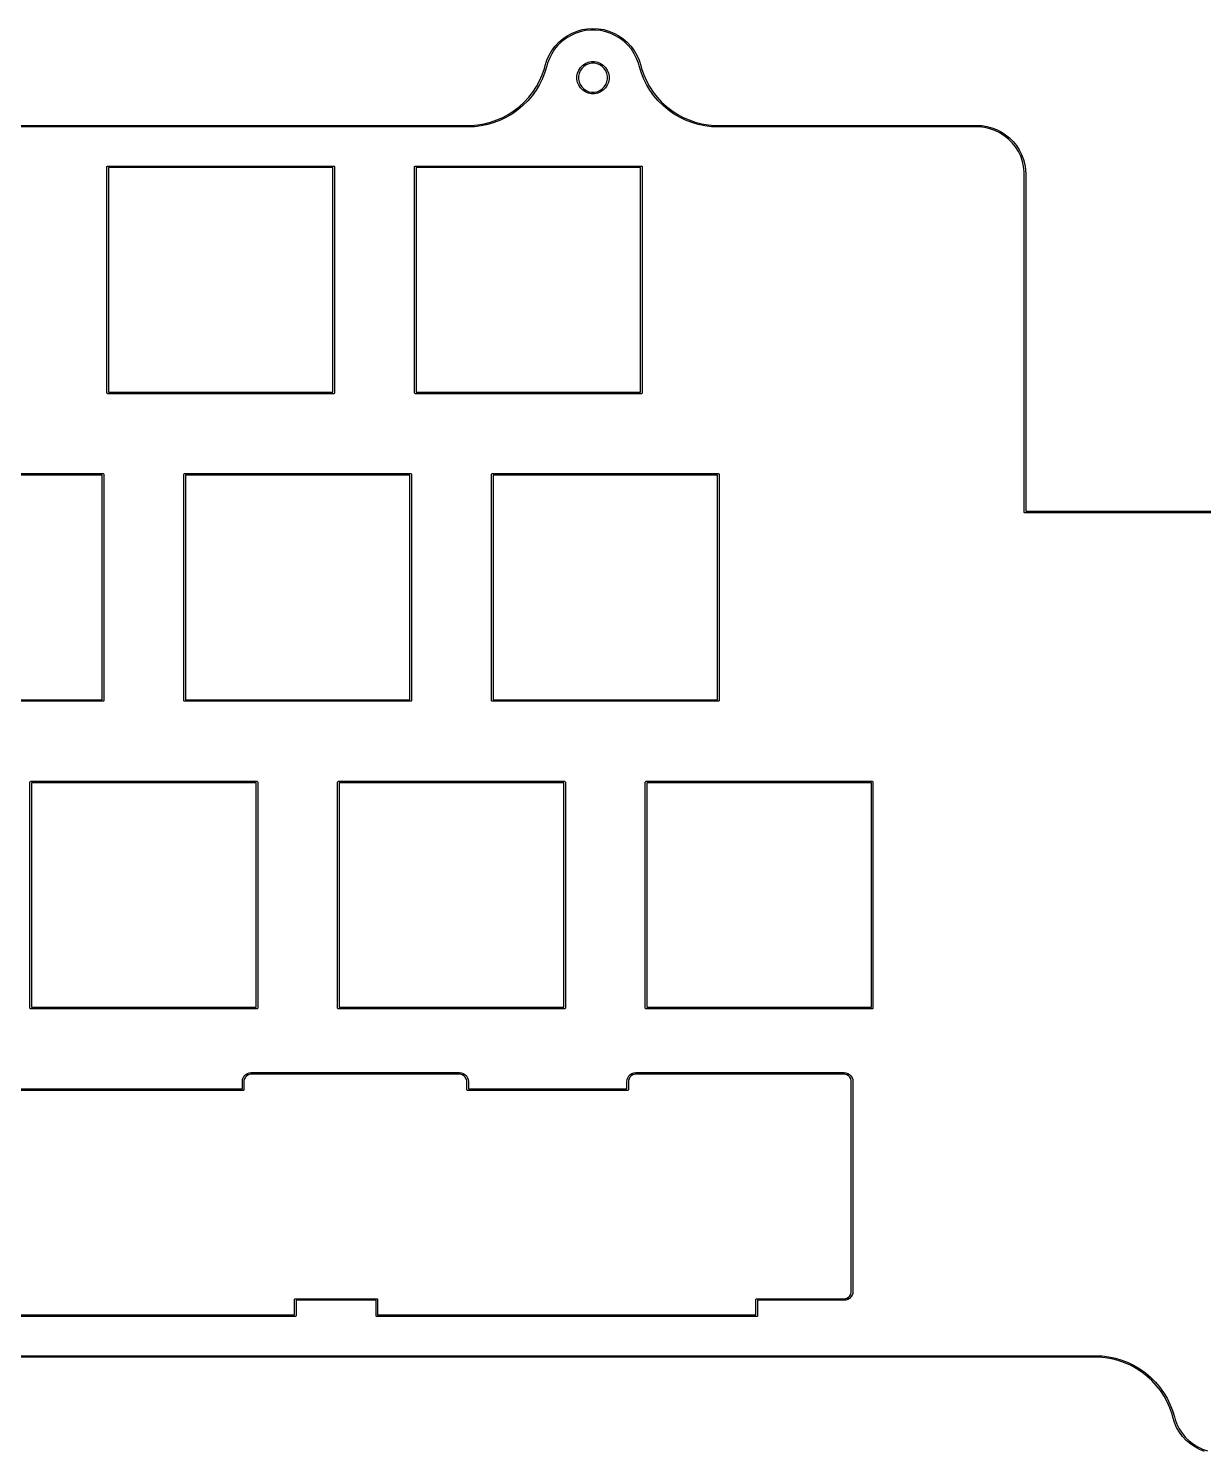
# Model space of a CAD drawing. Header units: millimetres. Extents: x 407 to 722, y -210 to -122.
# Drawn here: x 490.5 to 563.3, y -210.1 to -122 of the extents above; entities that cross this region are included whole.
import ezdxf

# ---------------------------------------------------------------- set-up
doc = ezdxf.new("R2010")
doc.units = ezdxf.units.MM
doc.layers.add('Edge.Cuts', color=52, linetype='CONTINUOUS', true_color=0xc2c200)

msp = doc.modelspace()

# ---------------------------------------------------------------- linework, layer by layer
at = {"layer": 'Edge.Cuts', "linetype": 'CONTINUOUS'}
for p, q in [((523.631015, -122.604388), (523.906596, -122.414175)), ((524.097113, -122.414779), (523.82045, -122.584104)), ((523.906596, -122.414175), (524.201368, -122.255317)), ((524.390671, -122.276803), (524.097113, -122.414779)), ((524.201368, -122.255317), (524.511778, -122.129731)), ((524.697585, -122.171839), (524.390671, -122.276803)), ((524.511778, -122.129731), (524.834085, -122.038929)), ((525.014156, -122.101152), (524.697585, -122.171839)), ((524.834085, -122.038929), (525.164403, -121.984006)), ((525.336567, -122.065594), (525.014156, -122.101152)), ((525.164403, -121.984006), (525.498751, -121.965625)), ((525.660934, -122.065594), (525.336567, -122.065594)), ((525.498751, -121.965625), (525.833098, -121.984006)), ((525.983345, -122.101152), (525.660934, -122.065594)), ((525.833098, -121.984006), (526.163416, -122.038929)), ((526.299916, -122.171839), (525.983345, -122.101152)), ((526.163416, -122.038929), (526.485723, -122.129731)), ((526.60683, -122.276803), (526.299916, -122.171839)), ((526.485723, -122.129731), (526.796133, -122.255317)), ((526.900388, -122.414779), (526.60683, -122.276803)), ((526.796133, -122.255317), (527.090905, -122.414175)), ((527.177051, -122.584104), (526.900388, -122.414779)), ((527.090905, -122.414175), (527.366486, -122.604388)), ((522.782743, -123.627891), (522.951238, -123.33852)), ((523.123917, -123.258026), (522.945558, -123.528953)), ((522.951238, -123.33852), (523.150439, -123.069363)), ((523.330901, -123.008284), (523.123917, -123.258026)), ((523.150439, -123.069363), (523.377946, -122.823665)), ((523.564016, -122.782737), (523.330901, -123.008284)), ((523.377946, -122.823665), (523.631015, -122.604388)), ((523.82045, -122.584104), (523.564016, -122.782737)), ((527.433485, -122.782737), (527.177051, -122.584104)), ((527.366486, -122.604388), (527.619555, -122.823665)), ((527.6666, -123.008284), (527.433485, -122.782737)), ((527.619555, -122.823665), (527.847062, -123.069363)), ((527.873584, -123.258026), (527.6666, -123.008284)), ((527.847062, -123.069363), (528.046263, -123.33852)), ((528.051943, -123.528953), (527.873584, -123.258026)), ((528.046263, -123.33852), (528.214758, -123.627891)), ((522.494627, -124.450667), (522.545601, -124.253125)), ((522.545601, -124.253125), (522.646985, -123.933989)), ((522.682941, -124.121084), (522.642425, -124.278124)), ((522.646985, -123.933989), (522.782743, -123.627891)), ((522.797972, -123.8178), (522.682941, -124.121084)), ((522.945558, -123.528953), (522.797972, -123.8178)), ((524.725741, -124.381232), (524.864358, -124.242615)), ((524.864358, -124.242615), (525.027354, -124.133704)), ((525.072441, -124.218055), (524.925034, -124.316549)), ((525.027354, -124.133704), (525.208466, -124.058685)), ((525.236231, -124.150211), (525.072441, -124.218055)), ((525.208466, -124.058685), (525.400734, -124.02044)), ((525.410109, -124.115625), (525.236231, -124.150211)), ((525.400734, -124.02044), (525.596768, -124.02044)), ((525.587393, -124.115625), (525.410109, -124.115625)), ((525.761271, -124.150211), (525.587393, -124.115625)), ((525.596768, -124.02044), (525.789036, -124.058685)), ((525.925061, -124.218055), (525.761271, -124.150211)), ((525.789036, -124.058685), (525.970148, -124.133704)), ((526.072468, -124.316549), (525.925061, -124.218055)), ((525.970148, -124.133704), (526.133144, -124.242615)), ((526.133144, -124.242615), (526.271761, -124.381232)), ((528.199529, -123.8178), (528.051943, -123.528953)), ((528.31456, -124.121084), (528.199529, -123.8178)), ((528.214758, -123.627891), (528.350516, -123.933989)), ((528.355076, -124.278124), (528.31456, -124.121084)), ((528.350516, -123.933989), (528.4519, -124.253125)), ((528.4519, -124.253125), (528.451899, -124.253125)), ((528.451899, -124.253125), (528.4519, -124.253126)), ((528.4519, -124.253126), (528.502873, -124.450668)), ((522.369132, -125.063027), (522.184997, -125.435959)), ((522.195034, -125.208991), (522.360457, -124.836003)), ((522.360457, -124.836003), (522.494627, -124.450667)), ((522.521953, -124.676208), (522.369132, -125.063027)), ((522.642425, -124.278125), (522.521953, -124.676208)), ((522.642425, -124.278124), (522.642425, -124.278125)), ((524.503566, -124.917608), (524.541811, -124.72534)), ((524.503566, -124.926983), (524.503566, -124.917608)), ((524.503566, -125.113642), (524.503566, -124.926983)), ((524.541811, -125.30591), (524.503566, -125.113642)), ((524.541811, -124.72534), (524.61683, -124.544228)), ((524.633337, -124.753105), (524.598751, -124.926983)), ((524.598751, -124.926983), (524.598751, -125.104267)), ((524.598751, -125.104267), (524.633337, -125.278145)), ((524.61683, -124.544228), (524.725741, -124.381232)), ((524.701181, -124.589315), (524.633337, -124.753105)), ((524.799675, -124.441908), (524.701181, -124.589315)), ((524.925034, -124.316549), (524.799675, -124.441908)), ((526.197827, -124.441908), (526.072468, -124.316549)), ((526.296321, -124.589315), (526.197827, -124.441908)), ((526.271761, -124.381232), (526.380672, -124.544228)), ((526.364165, -124.753105), (526.296321, -124.589315)), ((526.398751, -124.926983), (526.364165, -124.753105)), ((526.364165, -125.278145), (526.398751, -125.104267)), ((526.380672, -124.544228), (526.455691, -124.72534)), ((526.398751, -125.104267), (526.398751, -124.926983)), ((526.455691, -124.72534), (526.493936, -124.917608)), ((526.493936, -125.113642), (526.455691, -125.30591)), ((526.493936, -124.917608), (526.493936, -125.113642)), ((528.475545, -124.676209), (528.355076, -124.278124)), ((528.628364, -125.063031), (528.475545, -124.676209)), ((528.502873, -124.450668), (528.637039, -124.836006)), ((528.812497, -125.435964), (528.628364, -125.063031)), ((528.637039, -124.836006), (528.802461, -125.208996)), ((521.523474, -126.22909), (521.775118, -125.907905)), ((521.970799, -125.792474), (521.727989, -126.130153)), ((521.775118, -125.907905), (521.999479, -125.567101)), ((522.184997, -125.435959), (521.970799, -125.792474)), ((521.999479, -125.567101), (522.195034, -125.208991)), ((524.61683, -125.487022), (524.541811, -125.30591)), ((524.725741, -125.650018), (524.61683, -125.487022)), ((524.633337, -125.278145), (524.701181, -125.441935)), ((524.701181, -125.441935), (524.799675, -125.589342)), ((524.864358, -125.788635), (524.725741, -125.650018)), ((524.799675, -125.589342), (524.925034, -125.714701)), ((525.027354, -125.897546), (524.864358, -125.788635)), ((524.925034, -125.714701), (525.072441, -125.813195)), ((525.208466, -125.972565), (525.027354, -125.897546)), ((525.072441, -125.813195), (525.236231, -125.881039)), ((525.400734, -126.01081), (525.208466, -125.972565)), ((525.236231, -125.881039), (525.410109, -125.915625)), ((525.596768, -126.01081), (525.400734, -126.01081)), ((525.410109, -125.915625), (525.587393, -125.915625)), ((525.587393, -125.915625), (525.761271, -125.881039)), ((525.789036, -125.972565), (525.596768, -126.01081)), ((525.761271, -125.881039), (525.925061, -125.813195)), ((525.970148, -125.897546), (525.789036, -125.972565)), ((525.925061, -125.813195), (526.072468, -125.714701)), ((526.133144, -125.788635), (525.970148, -125.897546)), ((526.072468, -125.714701), (526.197827, -125.589342)), ((526.271761, -125.650018), (526.133144, -125.788635)), ((526.197827, -125.589342), (526.296321, -125.441935)), ((526.380672, -125.487022), (526.271761, -125.650018)), ((526.296321, -125.441935), (526.364165, -125.278145)), ((526.455691, -125.30591), (526.380672, -125.487022)), ((528.802461, -125.208996), (528.998014, -125.567108)), ((529.026694, -125.792481), (528.812497, -125.435964)), ((528.998014, -125.567108), (529.222374, -125.907913)), ((529.269502, -126.130162), (529.026694, -125.792481)), ((529.222374, -125.907913), (529.474018, -126.2291)), ((520.622762, -127.053903), (520.945335, -126.804039)), ((521.163309, -126.739987), (520.845268, -127.008005)), ((520.945335, -126.804039), (521.246252, -126.528479)), ((521.458216, -126.446706), (521.163309, -126.739987)), ((521.246252, -126.528479), (521.523474, -126.22909)), ((521.727989, -126.130153), (521.458216, -126.446706)), ((529.539275, -126.446716), (529.269502, -126.130162)), ((529.474018, -126.2291), (529.751239, -126.528489)), ((529.834183, -126.739998), (529.539275, -126.446716)), ((529.751239, -126.528489), (530.052157, -126.804051)), ((530.152224, -127.008016), (529.834183, -126.739998)), ((530.052157, -126.804051), (530.37473, -127.053915)), ((518.765939, -127.865157), (519.161567, -127.765339)), ((519.386953, -127.793912), (518.988209, -127.91218)), ((519.161567, -127.765339), (519.547638, -127.633303)), ((519.774611, -127.643233), (519.386953, -127.793912)), ((519.547638, -127.633303), (519.921536, -127.469946)), ((520.148556, -127.461165), (519.774611, -127.643233)), ((519.921536, -127.469946), (520.280723, -127.276375)), ((520.50625, -127.248942), (520.148556, -127.461165)), ((520.280723, -127.276375), (520.622762, -127.053903)), ((520.845268, -127.008005), (520.50625, -127.248942)), ((530.491242, -127.248954), (530.152224, -127.008016)), ((530.37473, -127.053915), (530.71677, -127.276387)), ((530.848938, -127.461177), (530.491242, -127.248954)), ((530.71677, -127.276387), (531.075958, -127.469957)), ((531.222884, -127.643244), (530.848938, -127.461177)), ((531.075958, -127.469957), (531.449857, -127.633314)), ((531.610544, -127.793923), (531.222884, -127.643244)), ((531.449857, -127.633314), (531.83593, -127.765348)), ((532.009289, -127.912189), (531.610544, -127.793923)), ((531.83593, -127.765348), (532.231559, -127.865164)), ((417.939717, -127.965625), (517.752784, -127.965625)), ((517.752784, -128.065625), (417.939718, -128.065625)), ((517.752784, -127.965625), (517.956797, -127.965655)), ((518.168344, -128.048499), (517.752784, -128.065625)), ((517.956797, -127.965655), (518.363439, -127.93208)), ((518.581086, -127.997235), (518.168344, -128.048499)), ((518.363439, -127.93208), (518.765939, -127.865157)), ((518.988209, -127.91218), (518.581086, -127.997235)), ((532.416413, -127.997241), (532.009289, -127.912189)), ((532.231559, -127.865164), (532.63406, -127.932085)), ((532.829156, -128.048502), (532.416413, -127.997241)), ((532.63406, -127.932085), (533.040703, -127.965657)), ((533.244716, -128.065624), (532.829156, -128.048502)), ((533.040703, -127.965657), (533.244716, -127.965625)), ((533.244716, -127.965625), (533.244717, -127.965625)), ((533.244717, -128.065625), (533.244716, -128.065624)), ((533.244717, -127.965625), (549.25374, -127.965625)), ((533.244718, -128.065625), (533.244717, -128.065625)), ((549.25374, -128.065625), (533.244718, -128.065625)), ((549.25374, -127.965625), (549.572553, -127.982326)), ((549.253741, -128.065625), (549.25374, -128.065624)), ((549.25374, -128.065624), (549.25374, -128.065625)), ((549.419411, -128.065621), (549.253741, -128.065625)), ((549.748667, -128.102712), (549.419411, -128.065621)), ((549.572553, -127.982326), (549.887876, -128.032261)), ((550.071701, -128.176436), (549.748667, -128.102712)), ((549.887876, -128.032261), (550.196251, -128.114884)), ((550.384448, -128.285865), (550.071701, -128.176436)), ((550.196251, -128.114884), (550.494299, -128.229289)), ((550.682976, -128.429625), (550.384448, -128.285865)), ((550.494299, -128.229289), (550.778756, -128.374224)), ((550.96353, -128.605905), (550.682976, -128.429625)), ((550.778756, -128.374224), (551.046505, -128.548099)), ((551.222582, -128.812491), (550.96353, -128.605905)), ((551.046505, -128.548099), (551.294611, -128.749009)), ((551.456874, -129.046783), (551.222582, -128.812491)), ((551.294611, -128.749009), (551.520356, -128.974754)), ((551.66346, -129.305835), (551.456874, -129.046783)), ((551.520356, -128.974754), (551.721266, -129.22286)), ((551.83974, -129.586389), (551.66346, -129.305835)), ((551.721266, -129.22286), (551.895141, -129.490609)), ((551.895141, -129.490609), (552.040076, -129.775066)), ((551.9835, -129.884917), (551.83974, -129.586389)), ((552.092929, -130.197664), (551.9835, -129.884917)), ((552.040076, -129.775066), (552.154481, -130.073114)), ((552.166653, -130.520698), (552.092929, -130.197664)), ((552.154481, -130.073114), (552.237104, -130.381489)), ((552.237104, -130.381489), (552.287039, -130.696812)), ((495.398748, -130.535625), (495.402554, -130.516491)), ((495.398748, -144.535627), (495.398748, -130.535625)), ((495.402554, -130.516491), (495.429614, -130.489431)), ((495.429614, -130.489431), (495.448748, -130.485625)), ((495.448748, -130.485625), (509.448748, -130.485625)), ((495.498748, -130.585625), (495.498748, -144.485627)), ((509.398748, -130.585625), (495.498748, -130.585625)), ((509.398748, -144.485627), (509.398748, -130.585625)), ((509.448748, -130.485625), (509.467882, -130.489431)), ((509.467882, -130.489431), (509.494942, -130.516491)), ((509.494942, -130.516491), (509.498748, -130.535625)), ((509.498748, -130.535625), (509.498748, -144.535627)), ((514.448743, -130.535625), (514.452549, -130.516491)), ((514.448743, -144.535627), (514.448743, -130.535625)), ((514.452549, -130.516491), (514.479609, -130.489431)), ((514.479609, -130.489431), (514.498743, -130.485625)), ((514.498743, -130.485625), (528.498751, -130.485625)), ((514.548743, -130.585625), (514.548743, -144.485627)), ((528.448751, -130.585625), (514.548743, -130.585625)), ((528.448751, -144.485627), (528.448751, -130.585625)), ((528.498751, -130.485625), (528.517885, -130.489431)), ((528.517885, -130.489431), (528.544945, -130.516491)), ((528.544945, -130.516491), (528.548751, -130.535625)), ((528.548751, -130.535625), (528.548751, -144.535627)), ((552.203744, -130.849954), (552.166653, -130.520698)), ((552.20374, -131.015624), (552.203744, -130.849954)), ((552.20374, -131.015625), (552.20374, -131.015624)), ((552.20374, -151.916925), (552.20374, -131.015625)), ((552.287039, -130.696812), (552.303739, -131.015624)), ((552.303739, -131.015624), (552.30374, -131.015625)), ((552.30374, -131.015625), (552.30374, -151.866925)), ((495.402554, -144.554761), (495.398748, -144.535627)), ((495.498748, -144.485627), (509.398748, -144.485627)), ((509.498748, -144.535627), (509.494942, -144.554761)), ((514.452549, -144.554761), (514.448743, -144.535627)), ((514.548743, -144.485627), (528.448751, -144.485627)), ((528.548751, -144.535627), (528.544945, -144.554761)), ((495.429614, -144.581821), (495.402554, -144.554761)), ((495.448748, -144.585627), (495.429614, -144.581821)), ((509.448748, -144.585627), (495.448748, -144.585627)), ((509.467882, -144.581821), (509.448748, -144.585627)), ((509.494942, -144.554761), (509.467882, -144.581821)), ((514.479609, -144.581821), (514.452549, -144.554761)), ((514.498743, -144.585627), (514.479609, -144.581821)), ((528.498751, -144.585627), (514.498743, -144.585627)), ((528.517885, -144.581821), (528.498751, -144.585627)), ((528.544945, -144.554761), (528.517885, -144.581821)), ((481.161242, -149.535626), (495.161242, -149.535626)), ((495.111242, -149.635626), (481.211242, -149.635626)), ((495.111242, -163.535626), (495.111242, -149.635626)), ((495.161242, -149.535626), (495.180376, -149.539432)), ((495.180376, -149.539432), (495.207436, -149.566492)), ((495.207436, -149.566492), (495.211242, -149.585626)), ((495.211242, -149.585626), (495.211242, -163.585626)), ((500.161245, -149.585626), (500.165051, -149.566492)), ((500.161245, -163.585626), (500.161245, -149.585626)), ((500.165051, -149.566492), (500.192111, -149.539432)), ((500.192111, -149.539432), (500.211245, -149.535626)), ((500.211245, -149.535626), (514.211245, -149.535626)), ((500.261245, -149.635626), (500.261245, -163.535626)), ((514.161245, -149.635626), (500.261245, -149.635626)), ((514.161245, -163.535626), (514.161245, -149.635626)), ((514.211245, -149.535626), (514.230379, -149.539432)), ((514.230379, -149.539432), (514.257439, -149.566492)), ((514.257439, -149.566492), (514.261245, -149.585626)), ((514.261245, -149.585626), (514.261245, -163.585626)), ((519.211248, -149.585626), (519.215054, -149.566492)), ((519.211248, -163.585626), (519.211248, -149.585626)), ((519.215054, -149.566492), (519.242114, -149.539432)), ((519.242114, -149.539432), (519.261248, -149.535626)), ((519.261248, -149.535626), (533.261248, -149.535626)), ((519.311248, -149.635626), (519.311248, -163.535626)), ((533.211248, -149.635626), (519.311248, -149.635626)), ((533.211248, -163.535626), (533.211248, -149.635626)), ((533.261248, -149.535626), (533.280382, -149.539432)), ((533.280382, -149.539432), (533.307442, -149.566492)), ((533.307442, -149.566492), (533.311248, -149.585626)), ((533.311248, -149.585626), (533.311248, -163.585626)), ((552.207546, -151.936059), (552.20374, -151.916925)), ((552.234606, -151.963119), (552.207546, -151.936059)), ((552.25374, -151.966925), (552.234606, -151.963119)), ((570.75374, -151.966925), (552.25374, -151.966925)), ((552.30374, -151.866925), (570.70374, -151.866925)), ((495.161242, -163.635626), (481.161242, -163.635626)), ((481.211242, -163.535626), (495.111242, -163.535626)), ((495.180376, -163.63182), (495.161242, -163.635626)), ((495.207436, -163.60476), (495.180376, -163.63182)), ((495.211242, -163.585626), (495.207436, -163.60476)), ((500.165051, -163.60476), (500.161245, -163.585626)), ((500.192111, -163.63182), (500.165051, -163.60476)), ((500.211245, -163.635626), (500.192111, -163.63182)), ((514.211245, -163.635626), (500.211245, -163.635626)), ((500.261245, -163.535626), (514.161245, -163.535626)), ((514.230379, -163.63182), (514.211245, -163.635626)), ((514.257439, -163.60476), (514.230379, -163.63182)), ((514.261245, -163.585626), (514.257439, -163.60476)), ((519.215054, -163.60476), (519.211248, -163.585626)), ((519.242114, -163.63182), (519.215054, -163.60476)), ((519.261248, -163.635626), (519.242114, -163.63182)), ((533.261248, -163.635626), (519.261248, -163.635626)), ((519.311248, -163.535626), (533.211248, -163.535626)), ((533.280382, -163.63182), (533.261248, -163.635626)), ((533.307442, -163.60476), (533.280382, -163.63182)), ((533.311248, -163.585626), (533.307442, -163.60476)), ((490.636243, -168.635625), (490.640049, -168.616491)), ((490.636243, -182.635625), (490.636243, -168.635625)), ((490.640049, -168.616491), (490.667109, -168.589431)), ((490.667109, -168.589431), (490.686243, -168.585625)), ((490.686243, -168.585625), (504.686243, -168.585625)), ((490.736243, -168.685625), (490.736243, -182.585625)), ((504.636243, -168.685625), (490.736243, -168.685625)), ((504.636243, -182.585625), (504.636243, -168.685625)), ((504.686243, -168.585625), (504.705377, -168.589431)), ((504.705377, -168.589431), (504.732437, -168.616491)), ((504.732437, -168.616491), (504.736243, -168.635625)), ((504.736243, -168.635625), (504.736243, -182.635625)), ((509.686246, -168.635625), (509.690052, -168.616491)), ((509.686246, -182.635625), (509.686246, -168.635625)), ((509.690052, -168.616491), (509.717112, -168.589431)), ((509.717112, -168.589431), (509.736246, -168.585625)), ((509.736246, -168.585625), (523.736239, -168.585625)), ((509.786246, -168.685625), (509.786246, -182.585625)), ((523.686239, -168.685625), (509.786246, -168.685625)), ((523.686239, -182.585625), (523.686239, -168.685625)), ((523.736239, -168.585625), (523.755373, -168.589431)), ((523.755373, -168.589431), (523.782433, -168.616491)), ((523.782433, -168.616491), (523.786239, -168.635625)), ((523.786239, -168.635625), (523.786239, -182.635625)), ((528.736242, -168.635625), (528.740048, -168.616491)), ((528.736242, -182.635625), (528.736242, -168.635625)), ((528.740048, -168.616491), (528.767108, -168.589431)), ((528.767108, -168.589431), (528.786242, -168.585625)), ((528.786242, -168.585625), (542.786242, -168.585625)), ((528.836242, -168.685625), (528.836242, -182.585625)), ((542.736242, -168.685625), (528.836242, -168.685625)), ((542.736242, -182.585625), (542.736242, -168.685625)), ((542.786242, -168.585625), (542.805376, -168.589431)), ((542.805376, -168.589431), (542.832436, -168.616491)), ((542.832436, -168.616491), (542.836242, -168.635625)), ((542.836242, -168.635625), (542.836242, -182.635625)), ((490.640049, -182.654759), (490.636243, -182.635625)), ((490.667109, -182.681819), (490.640049, -182.654759)), ((490.686243, -182.685625), (490.667109, -182.681819)), ((504.686243, -182.685625), (490.686243, -182.685625)), ((490.736243, -182.585625), (504.636243, -182.585625)), ((504.705377, -182.681819), (504.686243, -182.685625)), ((504.732437, -182.654759), (504.705377, -182.681819)), ((504.736243, -182.635625), (504.732437, -182.654759)), ((509.690052, -182.654759), (509.686246, -182.635625)), ((509.717112, -182.681819), (509.690052, -182.654759)), ((509.736246, -182.685625), (509.717112, -182.681819)), ((523.736239, -182.685625), (509.736246, -182.685625)), ((509.786246, -182.585625), (523.686239, -182.585625)), ((523.755373, -182.681819), (523.736239, -182.685625)), ((523.782433, -182.654759), (523.755373, -182.681819)), ((523.786239, -182.635625), (523.782433, -182.654759)), ((528.740048, -182.654759), (528.736242, -182.635625)), ((528.767108, -182.681819), (528.740048, -182.654759)), ((528.786242, -182.685625), (528.767108, -182.681819)), ((542.786242, -182.685625), (528.786242, -182.685625)), ((528.836242, -182.585625), (542.736242, -182.585625)), ((542.805376, -182.681819), (542.786242, -182.685625)), ((542.832436, -182.654759), (542.805376, -182.681819)), ((542.836242, -182.635625), (542.832436, -182.654759)), ((503.840738, -186.947004), (503.906265, -186.84273)), ((503.906265, -186.84273), (503.993347, -186.755648)), ((504.059961, -186.825563), (503.97618, -186.909344)), ((503.993347, -186.755648), (504.097621, -186.690121)), ((504.162568, -186.766315), (504.059961, -186.825563)), ((504.097621, -186.690121), (504.213859, -186.649435)), ((504.277011, -186.735636), (504.162568, -186.766315)), ((504.213859, -186.649435), (504.336237, -186.635628)), ((504.336253, -186.735628), (504.277011, -186.735636)), ((504.336237, -186.635628), (504.33624, -186.635628)), ((504.33624, -186.635628), (504.336245, -186.635628)), ((504.336245, -186.635628), (517.229952, -186.635628)), ((517.229952, -186.735628), (504.336253, -186.735628)), ((517.229952, -186.635628), (517.229958, -186.635629)), ((517.229955, -186.735627), (517.229952, -186.735628)), ((517.229957, -186.735628), (517.229955, -186.735627)), ((517.289202, -186.735622), (517.229957, -186.735628)), ((517.229958, -186.635629), (517.352339, -186.649407)), ((517.403656, -186.766281), (517.289202, -186.735622)), ((517.352339, -186.649407), (517.468596, -186.690078)), ((517.506273, -186.825522), (517.403656, -186.766281)), ((517.468596, -186.690078), (517.572885, -186.755603)), ((517.590058, -186.909307), (517.506273, -186.825522)), ((517.572885, -186.755603), (517.659977, -186.842695)), ((517.659977, -186.842695), (517.725502, -186.946984)), ((527.653207, -186.946989), (527.718732, -186.842704)), ((527.718732, -186.842704), (527.805821, -186.755615)), ((527.872434, -186.825533), (527.78865, -186.909317)), ((527.805821, -186.755615), (527.910106, -186.69009)), ((527.975048, -186.76629), (527.872434, -186.825533)), ((527.910106, -186.69009), (528.026358, -186.649414)), ((528.089499, -186.735626), (527.975048, -186.76629)), ((528.026358, -186.649414), (528.148742, -186.635628)), ((528.148743, -186.735628), (528.089499, -186.735626)), ((528.148742, -186.635628), (528.148745, -186.635628)), ((528.148745, -186.735628), (528.148743, -186.735627)), ((528.148743, -186.735627), (528.148743, -186.735628)), ((528.148745, -186.635628), (541.042452, -186.635628)), ((541.042452, -186.735628), (528.148745, -186.735628)), ((541.042452, -186.635628), (541.042458, -186.635629)), ((541.042455, -186.735627), (541.042452, -186.735628)), ((541.042457, -186.735628), (541.042455, -186.735627)), ((541.101702, -186.735622), (541.042457, -186.735628)), ((541.042458, -186.635629), (541.164839, -186.649407)), ((541.216156, -186.766281), (541.101702, -186.735622)), ((541.164839, -186.649407), (541.281096, -186.690078)), ((541.318773, -186.825522), (541.216156, -186.766281)), ((541.281096, -186.690078), (541.385385, -186.755603)), ((541.402558, -186.909307), (541.318773, -186.825522)), ((541.385385, -186.755603), (541.472477, -186.842695)), ((541.472477, -186.842695), (541.538002, -186.946984)), ((447.823744, -187.635628), (503.78629, -187.635628)), ((503.786245, -187.18562), (503.800052, -187.063242)), ((503.786246, -187.185624), (503.786245, -187.18562)), ((503.786245, -187.185633), (503.786246, -187.185624)), ((503.78629, -187.635628), (503.786245, -187.185633)), ((503.800052, -187.063242), (503.840738, -186.947004)), ((503.868962, -187.718288), (503.855434, -187.73182)), ((503.882489, -187.704762), (503.868962, -187.718288)), ((503.882491, -187.704757), (503.882489, -187.704759)), ((503.882489, -187.704759), (503.882489, -187.704762)), ((503.886295, -187.685623), (503.882491, -187.704757)), ((503.886253, -187.126394), (503.886245, -187.185622)), ((503.886245, -187.185622), (503.886245, -187.185623)), ((503.886245, -187.185623), (503.886295, -187.685623)), ((503.916932, -187.011951), (503.886253, -187.126394)), ((503.97618, -186.909344), (503.916932, -187.011951)), ((517.649299, -187.011924), (517.590058, -186.909307)), ((517.679958, -187.126378), (517.649299, -187.011924)), ((517.679952, -187.185623), (517.679958, -187.126378)), ((517.679952, -187.185624), (517.679952, -187.185623)), ((517.679952, -187.185628), (517.679952, -187.185624)), ((517.679952, -187.685628), (517.679952, -187.185628)), ((517.683758, -187.704762), (517.679952, -187.685628)), ((517.710818, -187.731822), (517.683758, -187.704762)), ((517.725502, -186.946984), (517.766173, -187.063241)), ((517.766173, -187.063241), (517.77995, -187.185621)), ((517.77995, -187.185621), (517.779952, -187.185628)), ((517.779952, -187.185628), (517.779952, -187.635628)), ((517.779952, -187.635628), (527.598745, -187.635628)), ((527.598745, -187.185628), (527.598746, -187.185622)), ((527.598745, -187.635628), (527.598745, -187.185628)), ((527.598746, -187.185622), (527.612531, -187.063241)), ((527.612531, -187.063241), (527.653207, -186.946989)), ((527.694939, -187.704762), (527.667879, -187.731822)), ((527.698745, -187.685628), (527.694939, -187.704762)), ((527.729407, -187.011931), (527.698743, -187.126382)), ((527.698743, -187.126382), (527.698745, -187.185626)), ((527.698745, -187.185626), (527.698745, -187.185628)), ((527.698745, -187.185628), (527.698745, -187.685628)), ((527.78865, -186.909317), (527.729407, -187.011931)), ((541.461799, -187.011924), (541.402558, -186.909307)), ((541.492458, -187.126378), (541.461799, -187.011924)), ((541.492452, -187.185623), (541.492458, -187.126378)), ((541.492452, -187.185624), (541.492452, -187.185623)), ((541.492452, -187.185628), (541.492452, -187.185624)), ((541.492452, -200.185627), (541.492452, -187.185628)), ((541.538002, -186.946984), (541.578673, -187.063241)), ((541.578673, -187.063241), (541.59245, -187.185621)), ((541.59245, -187.185621), (541.592452, -187.185628)), ((541.592452, -187.185628), (541.592452, -200.185628)), ((503.836295, -187.735628), (447.873744, -187.735628)), ((503.855429, -187.731822), (503.836295, -187.735628)), ((503.85543, -187.73182), (503.855429, -187.731822)), ((503.855434, -187.73182), (503.85543, -187.73182)), ((517.729952, -187.735628), (517.710818, -187.731822)), ((527.648745, -187.735628), (517.729952, -187.735628)), ((527.667879, -187.731822), (527.648745, -187.735628)), ((507.017446, -200.685628), (507.021252, -200.666494)), ((507.017446, -201.635628), (507.017446, -200.685628)), ((507.021252, -200.666494), (507.048312, -200.639434)), ((507.048312, -200.639434), (507.067446, -200.635628)), ((507.067446, -200.635628), (512.112913, -200.635628)), ((512.062895, -200.735628), (507.117446, -200.735628)), ((507.117446, -200.735628), (507.117446, -201.685628)), ((512.062554, -201.69061), (512.062895, -200.735628)), ((512.112913, -200.635628), (512.132047, -200.639434)), ((512.132047, -200.639434), (512.132053, -200.63944)), ((512.132053, -200.63944), (512.132063, -200.639441)), ((512.132063, -200.639441), (512.144876, -200.652263)), ((512.144876, -200.652263), (512.159107, -200.666494)), ((512.159107, -200.666494), (512.159107, -200.666503)), ((512.159107, -200.666503), (512.159114, -200.666511)), ((512.159114, -200.666511), (512.162913, -200.685646)), ((512.162913, -200.685646), (512.162571, -201.640617)), ((535.59255, -200.685628), (535.596356, -200.666494)), ((535.59255, -201.635638), (535.59255, -200.685628)), ((535.596356, -200.666494), (535.623416, -200.639434)), ((535.623416, -200.639434), (535.64255, -200.635628)), ((535.64255, -200.635628), (541.042451, -200.635628)), ((541.042452, -200.735628), (535.69255, -200.735628)), ((535.69255, -200.735628), (535.69255, -201.685628)), ((541.042451, -200.635628), (541.101694, -200.635627)), ((541.042453, -200.735628), (541.042452, -200.735627)), ((541.042452, -200.735627), (541.042452, -200.735628)), ((541.164838, -200.721836), (541.042453, -200.735628)), ((541.101694, -200.635627), (541.216144, -200.604959)), ((541.281087, -200.681158), (541.164838, -200.721836)), ((541.216144, -200.604959), (541.318756, -200.545715)), ((541.385369, -200.615632), (541.281087, -200.681158)), ((541.318756, -200.545715), (541.402539, -200.461932)), ((541.472456, -200.528545), (541.385369, -200.615632)), ((541.402539, -200.461932), (541.461783, -200.35932)), ((541.461783, -200.35932), (541.492451, -200.24487)), ((541.537982, -200.424263), (541.472456, -200.528545)), ((541.492451, -200.24487), (541.492452, -200.185627)), ((541.57866, -200.308014), (541.537982, -200.424263)), ((541.592452, -200.185629), (541.57866, -200.308014)), ((541.592452, -200.185628), (541.592452, -200.185629)), ((507.067446, -201.735628), (447.823744, -201.735628)), ((447.873744, -201.635628), (507.017446, -201.635628)), ((507.08658, -201.731822), (507.067446, -201.735628)), ((507.11364, -201.704762), (507.08658, -201.731822)), ((507.117446, -201.685628), (507.11364, -201.704762)), ((512.066353, -201.709745), (512.062554, -201.69061)), ((512.066363, -201.709756), (512.066353, -201.709745)), ((512.066364, -201.709772), (512.066363, -201.709756)), ((512.080322, -201.723723), (512.066364, -201.709772)), ((512.093404, -201.736815), (512.080322, -201.723723)), ((512.093419, -201.736815), (512.093404, -201.736815)), ((512.09343, -201.736826), (512.093419, -201.736815)), ((512.112565, -201.740628), (512.09343, -201.736826)), ((535.642561, -201.735628), (512.112565, -201.740628)), ((512.162571, -201.640617), (535.59255, -201.635638)), ((535.661674, -201.731822), (535.642561, -201.735628)), ((535.661684, -201.731822), (535.661674, -201.731822)), ((535.661686, -201.731819), (535.661684, -201.731822)), ((535.661694, -201.731818), (535.661686, -201.731819)), ((535.676451, -201.717054), (535.661694, -201.731818)), ((535.688744, -201.704762), (535.676451, -201.717054)), ((535.688745, -201.704755), (535.688744, -201.704762)), ((535.688749, -201.704752), (535.688745, -201.704755)), ((535.69255, -201.685628), (535.688748, -201.704736)), ((535.688748, -201.704736), (535.688749, -201.704752)), ((436.989716, -204.165622), (556.610289, -204.165622)), ((556.610289, -204.265622), (436.989717, -204.265622)), ((556.610289, -204.165622), (557.025849, -204.18275)), ((556.814302, -204.265593), (556.610289, -204.265622)), ((557.220943, -204.299169), (556.814302, -204.265593)), ((557.025849, -204.18275), (557.43859, -204.234015)), ((557.623442, -204.366094), (557.220943, -204.299169)), ((557.43859, -204.234015), (557.845713, -204.319071)), ((558.019069, -204.465913), (557.623442, -204.366094)), ((557.845713, -204.319071), (558.244455, -204.43734)), ((558.405141, -204.597949), (558.019069, -204.465913)), ((558.244455, -204.43734), (558.632114, -204.58802)), ((558.779038, -204.761307), (558.405141, -204.597949)), ((558.632114, -204.58802), (559.006058, -204.770088)), ((559.138224, -204.954878), (558.779038, -204.761307)), ((559.006058, -204.770088), (559.363751, -204.982311)), ((559.480263, -205.17735), (559.138224, -204.954878)), ((559.363751, -204.982311), (559.702769, -205.223248)), ((559.802836, -205.427214), (559.480263, -205.17735)), ((559.702769, -205.223248), (560.020809, -205.491266)), ((560.103753, -205.702774), (559.802836, -205.427214)), ((560.020809, -205.491266), (560.315717, -205.784546)), ((560.380974, -206.002162), (560.103753, -205.702774)), ((560.315717, -205.784546), (560.58549, -206.101098)), ((560.632619, -206.323346), (560.380974, -206.002162)), ((560.58549, -206.101098), (560.8283, -206.438777)), ((560.85698, -206.664149), (560.632619, -206.323346)), ((560.8283, -206.438777), (561.042499, -206.795291)), ((561.052537, -207.022259), (560.85698, -206.664149)), ((561.042499, -206.795291), (561.226635, -207.168221)), ((561.217961, -207.395246), (561.052537, -207.022259)), ((561.352132, -207.78058), (561.217961, -207.395246)), ((561.226635, -207.168221), (561.379457, -207.55504)), ((561.403107, -207.978122), (561.352132, -207.78058)), ((561.379457, -207.55504), (561.499931, -207.953122)), ((561.504491, -208.297258), (561.403107, -207.978122)), ((561.499931, -207.953122), (561.540447, -208.110163)), ((561.640249, -208.603356), (561.504491, -208.297258)), ((561.540447, -208.110163), (561.655478, -208.413447)), ((561.808744, -208.892727), (561.640249, -208.603356)), ((561.655478, -208.413447), (561.803064, -208.702294)), ((561.803064, -208.702294), (561.981423, -208.973221)), ((562.007945, -209.161884), (561.808744, -208.892727)), ((561.981423, -208.973221), (562.188407, -209.222963)), ((562.235452, -209.407582), (562.007945, -209.161884)), ((562.188407, -209.222963), (562.421522, -209.44851)), ((562.488521, -209.626859), (562.235452, -209.407582)), ((562.421522, -209.44851), (562.677956, -209.647143)), ((562.764102, -209.817072), (562.488521, -209.626859)), ((562.677956, -209.647143), (562.954619, -209.816468)), ((563.058874, -209.97593), (562.764102, -209.817072)), ((562.954619, -209.816468), (563.248177, -209.954444)), ((563.369284, -210.101516), (563.058874, -209.97593)), ((563.248177, -209.954444), (563.555091, -210.059408))]:
    msp.add_line(p, q, dxfattribs=at)

doc.saveas('drawing.dxf')
